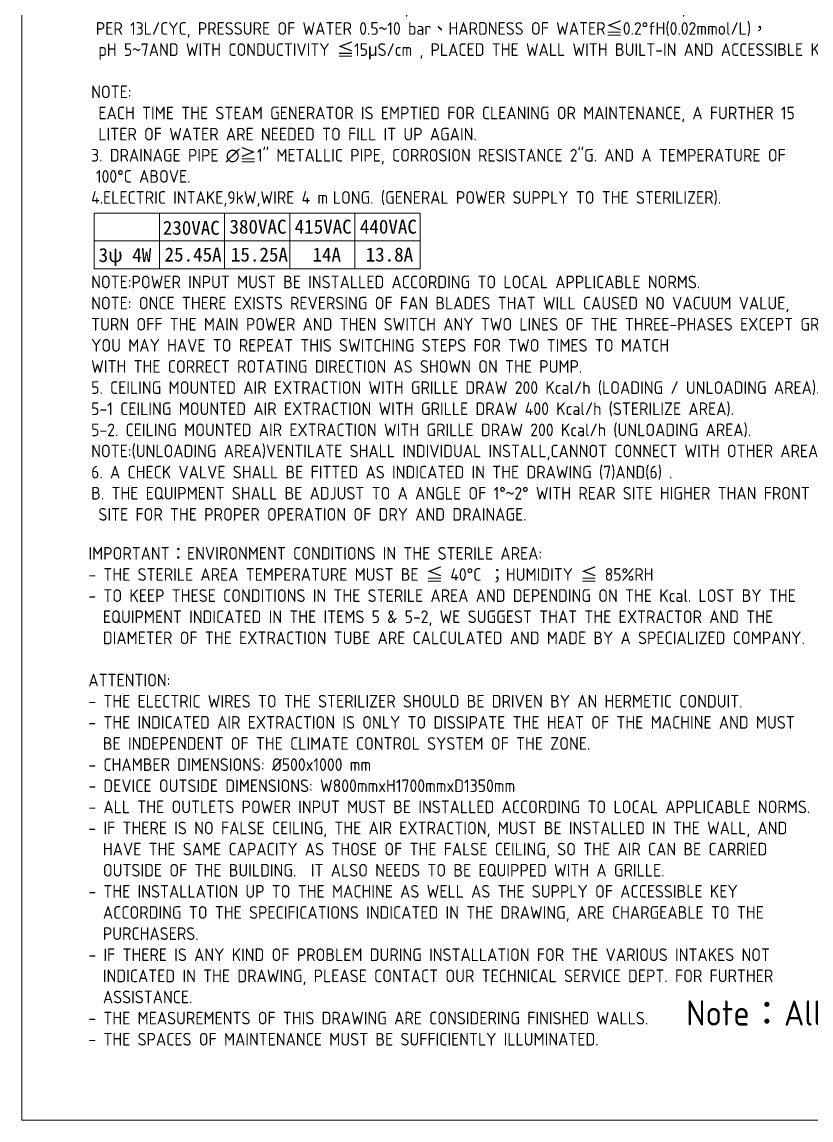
# Model space of a CAD drawing. Header units: millimetres. Extents: x -407643 to 27959, y -48 to 28520.
# Drawn here: x 14774 to 19010, y -48 to 5845 of the extents above; entities that cross this region are included whole.
import ezdxf

# ---------------------------------------------------------------- set-up
doc = ezdxf.new("R2010")
doc.units = ezdxf.units.MM
doc.header["$MEASUREMENT"] = 0
doc.layers.add('D', color=3, linetype='Continuous', lineweight=13)
doc.layers.add('F', color=7, linetype='Continuous', lineweight=15)
doc.styles.add('STU25', font='isocp2.shx')

msp = doc.modelspace()

# ---------------------------------------------------------------- linework, layer by layer
at = {"layer": 'D'}
for p, q in [((15162.029, 4819.38), (15162.029, 4519.38)), ((15162.029, 4819.38), (16912.029, 4819.38)), ((15512.029, 4819.38), (15512.029, 4519.38)), ((15862.029, 4819.38), (15862.029, 4519.38)), ((16212.029, 4819.38), (16212.029, 4519.38)), ((16562.029, 4819.38), (16562.029, 4519.38)), ((16912.029, 4819.38), (16912.029, 4519.38)), ((15162.029, 4669.38), (16912.029, 4669.38)), ((15162.029, 4519.38), (16912.029, 4519.38))]:
    msp.add_line(p, q, dxfattribs=at)
at = {"layer": 'F', "color": 6}
msp.add_lwpolyline([(14774.269, 9222.282), (14774.269, -47.718), (27959.269, -47.718), (27959.269, 9222.282)], close=True, dxfattribs=at)
msp.add_lwpolyline([(14774.269, 9222.282), (14774.269, -47.718), (27959.269, -47.718), (27959.269, 9222.282)], close=True, dxfattribs=at)

# ---------------------------------------------------------------- texts
at = {"layer": 'D', "color": 11, "attachment_point": 1, "style": 'STU25'}
for s, insert, char_height in [('1. COLD WATER INTAKE OF ∅1/2", TEMPERATURE OF WATER 25°C, CONSUMPTION PER CYCLE \\P{\\F????; }10{\\f標楷體|b0|i0|c136|p65;~}300 LITERS. (WATER CONSUMPTION DETERMINED BY DRYING TIME) THE VACUUM PUMP 10 L/MIN. \\P PRESSURE OF WATER 0.5{\\f標楷體|b0|i0|c136|p65;~}10 bar{\\f標楷體|b0|i0|c136|p65;、}HARDNESS OF WATER 0.9°fH(0.09mmol/L){\\f標楷體|b0|i0|c136|p65;、}pH 7{\\f標楷體|b0|i0|c136|p65;~}9{\\f標楷體|b0|i0|c136|p65;、}THE \\P CHLORIDES LEVEL WILL BE {\\f標楷體|b0|i0|c136|p65;≦}0.1 mg/l, PLACED THE WALL WITH BUILT-IN AND ACCESSIBLE KEY.\\P2.COLD TREATED{\\F???; }WATER INTAKE OF ∅1/2"G, SUPPLIED AT TEMPERATURE OF 25°C, CONSUMPTION \\P{\\F????; }PER 13L/CYC, PRESSURE OF WATER 0.5{\\f細明體|b0|i0|c136|p49;~}10 bar{\\f標楷體|b0|i0|c136|p65;、}HARDNESS OF WATER{\\f標楷體|b0|i0|c136|p65;≦}0.2°fH(0.02mmol/L){\\f標楷體|b0|i0|c136|p65;，}\\P pH 5{\\f細明體|b0|i0|c136|p49;~}7AND WITH CONDUCTIVITY {\\f標楷體|b0|i0|c136|p65;≦}15{\\f新細明體|b0|i0|c136|p16;μ}S/cm , PLACED THE WALL WITH BUILT-IN AND ACCESSIBLE KEY.\\P\\PNOTE:\\P EACH TIME THE STEAM GENERATOR IS EMPTIED FOR CLEANING OR MAINTENANCE, A FURTHER 15 \\P LITER OF WATER ARE NEEDED TO FILL IT UP AGAIN.\\P3. DRAINAGE PIPE ∅{\\f標楷體|b0|i0|c136|p65;≧}1" METALLIC PIPE, CORROSION RESISTANCE 2"G. AND A TEMPERATURE OF \\P{\\F???; }100°C ABOVE.\\P4.ELECTRIC INTAKE,9kW,WIRE 4 m{\\F???; }LONG. (GENERAL POWER SUPPLY TO THE STERILIZER).\\P\\P\\P\\PNOTE:POWER INPUT MUST BE INSTALLED ACCORDING TO LOCAL APPLICABLE NORMS.\\P{\\A1;NOTE: ONCE THERE EXISTS REVERSING OF FAN BLADES THAT WILL CAUSED NO VACUUM VALUE, }\\P{\\A1;TURN OFF THE MAIN POWER AND THEN SWITCH ANY TWO LINES OF THE THREE-PHASES EXCEPT GROUND LINE. }\\P{\\A1;YOU MAY HAVE TO REPEAT THIS SWITCHING STEPS FOR TWO TIMES TO MATCH }\\P{\\A1;WITH THE CORRECT ROTATING DIRECTION AS SHOWN ON THE PUMP. }\\P{\\A1;5. CEILING MOUNTED AIR EXTRACTION WITH GRILLE DRAW 200 Kcal/h (LOADING / UNLOADING AREA).}\\P{\\A1;5-1 CEILING MOUNTED AIR EXTRACTION WITH GRILLE DRAW 400 Kcal/h (STERILIZE AREA).}\\P{\\A1;5-2. CEILING MOUNTED AIR EXTRACTION WITH GRILLE DRAW 200 Kcal/h (UNLOADING AREA).}\\P{\\A1;NOTE:(UNLOADING AREA)VENTILATE SHALL INDIVIDUAL INSTALL,CANNOT CONNECT WITH OTHER AREA.}\\P{\\A1;6. A CHECK VALVE SHALL BE FITTED AS INDICATED IN THE DRAWING (7)AND(6) .}\\P{\\A1;B. THE EQUIPMENT SHALL BE ADJUST TO A ANGLE OF 1°}{\\A1;\\f標楷體|b0|i0|c136|p65;~}{\\A1;2° WITH REAR SITE HIGHER THAN FRONT }\\P{\\A1; SITE FOR THE PROPER OPERATION OF DRY AND DRAINAGE.}', (15145.747, 6410.33), 68), ('{\\f標楷體|b0|i0|c136|p65;230VAC}', (15530.273, 4777.43), 75), ('{\\f標楷體|b0|i0|c136|p65;380VAC}', (15888.156, 4783.615), 75), ('{\\f標楷體|b0|i0|c136|p65;415VAC}', (16238.156, 4783.615), 75), ('{\\f標楷體|b0|i0|c136|p65;440VAC}', (16588.156, 4783.615), 75), ('{\\f標楷體|b0|i0|c136|p65;3ψ 4W}', (15185.838, 4631.391), 75), ('{\\f標楷體|b0|i0|c136|p65;25.45A}', (15539.833, 4634.061), 75), ('{\\f標楷體|b0|i0|c136|p65;15.25A}', (15895.986, 4634.061), 75), ('{\\f標楷體|b0|i0|c136|p65;14A}', (16333.876, 4634.061), 75), ('{\\f標楷體|b0|i0|c136|p65;13.8A}', (16619.269, 4634.061), 75), ('IMPORTANT{\\f標楷體|b0|i0|c136|p65;：}ENVIRONMENT CONDITIONS IN THE STERILE AREA:\\P- THE STERILE AREA TEMPERATURE MUST BE {\\f標楷體|b0|i0|c136|p65;≦} 40%%DC {\\f標楷體|b0|i0|c136|p65;；}HUMIDITY {\\f標楷體|b0|i0|c136|p65;≦} 85%RH\\P- TO KEEP THESE CONDITIONS IN THE STERILE AREA AND DEPENDING ON THE Kcal. LOST BY THE \\P  EQUIPMENT INDICATED IN THE ITEMS 5 & 5-2, WE SUGGEST THAT THE EXTRACTOR AND THE \\P  DIAMETER OF THE EXTRACTION TUBE ARE CALCULATED AND MADE BY A SPECIALIZED COMPANY.\\P\\PATTENTION:\\P- THE ELECTRIC WIRES TO THE STERILIZER SHOULD BE DRIVEN BY AN HERMETIC CONDUIT.  \\P- THE INDICATED AIR EXTRACTION IS ONLY TO DISSIPATE THE HEAT OF THE MACHINE AND MUST \\P  BE INDEPENDENT OF THE CLIMATE CONTROL SYSTEM OF THE ZONE.\\P- CHAMBER DIMENSIONS: %%C500x1000 mm\\P- DEVICE OUTSIDE DIMENSIONS: W800mmxH1700mmxD1350mm\\P- ALL THE OUTLETS POWER INPUT MUST BE INSTALLED ACCORDING TO LOCAL APPLICABLE NORMS.\\P- IF THERE IS NO FALSE CEILING, THE AIR EXTRACTION, MUST BE INSTALLED IN THE WALL, AND \\P  HAVE THE SAME CAPACITY AS THOSE OF THE FALSE CEILING, SO THE AIR CAN BE CARRIED \\P  OUTSIDE OF THE BUILDING.  IT ALSO NEEDS TO BE EQUIPPED WITH A GRILLE.\\P- THE INSTALLATION UP TO THE MACHINE AS WELL AS THE SUPPLY OF ACCESSIBLE KEY \\P  ACCORDING TO THE SPECIFICATIONS INDICATED IN THE DRAWING, ARE CHARGEABLE TO THE \\P  PURCHASERS. \\P- IF THERE IS ANY KIND OF PROBLEM DURING INSTALLATION FOR THE VARIOUS INTAKES NOT \\P  INDICATED IN THE DRAWING, PLEASE CONTACT OUR TECHNICAL SERVICE DEPT. FOR FURTHER \\P  ASSISTANCE.\\P- THE MEASUREMENTS OF THIS DRAWING ARE CONSIDERING FINISHED WALLS.\\P- THE SPACES OF MAINTENANCE MUST BE SUFFICIENTLY ILLUMINATED.', (15130.969, 3027.067), 68)]:
    msp.add_mtext(s, dxfattribs=dict(at, insert=insert, char_height=char_height))
at = {"layer": 'D', "color": 0, "insert": (18339.626, 594.124), "char_height": 135.00867, "attachment_point": 1, "style": 'STU25'}
msp.add_mtext('Note{\\f標楷體|b0|i0|c136|p65;：}All parts should comply with RoHS.', dxfattribs=at)

doc.saveas('drawing.dxf')
